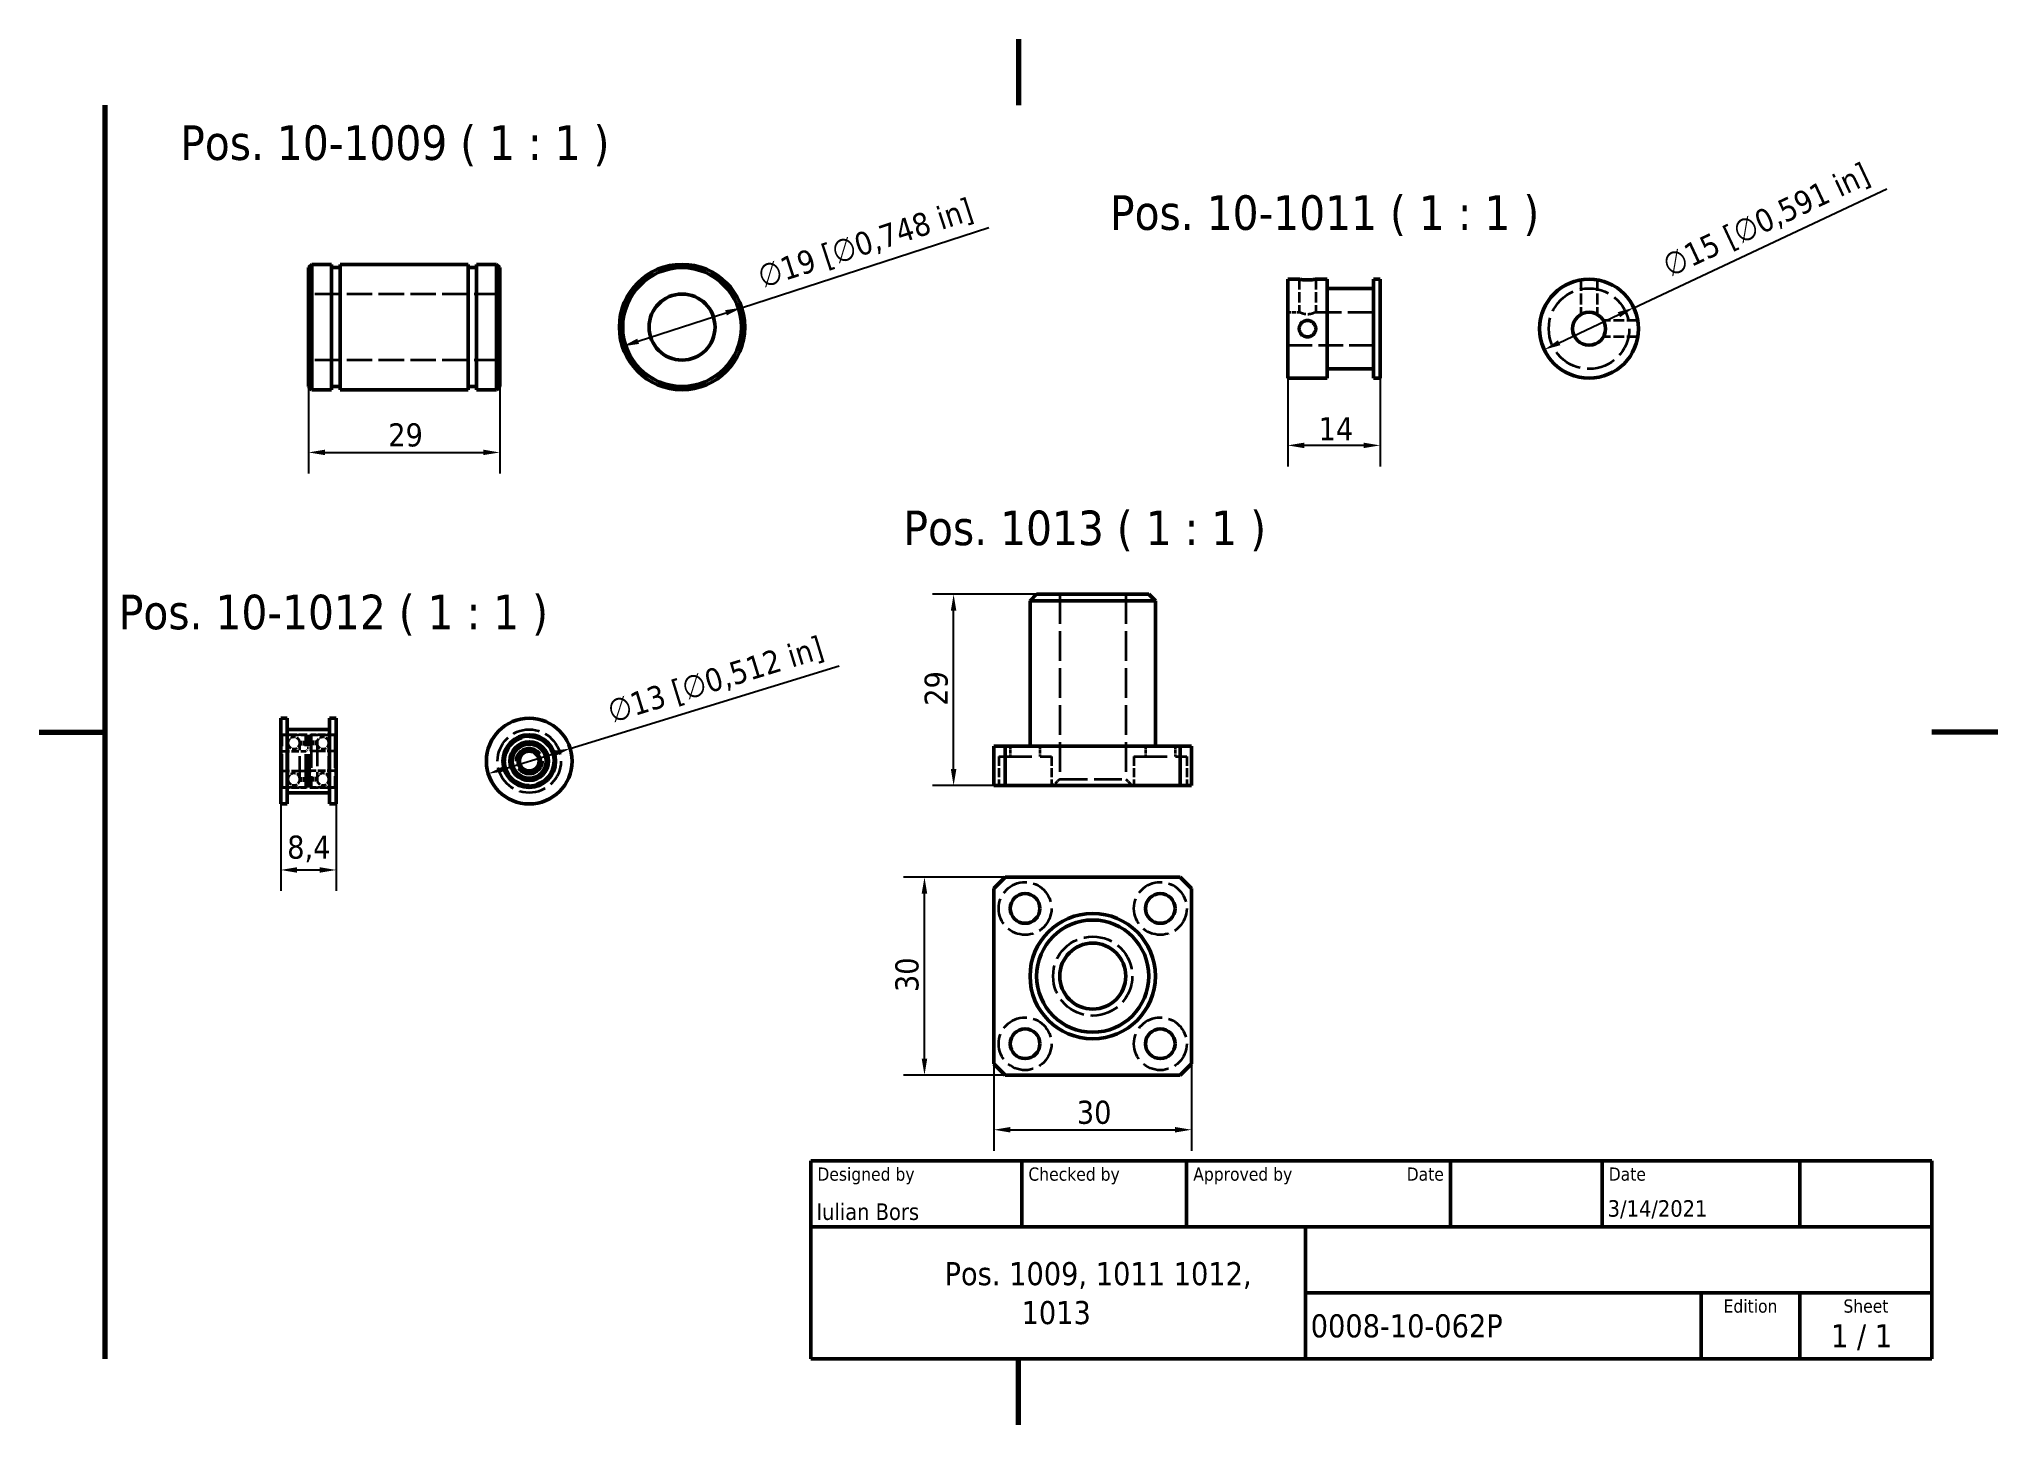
# Model space of a CAD drawing. Header units: millimetres. Extents: x 0 to 297, y 0 to 210.
import ezdxf
from ezdxf.enums import TextEntityAlignment as Align

# ---------------------------------------------------------------- set-up
doc = ezdxf.new("R2010")
doc.units = ezdxf.units.MM
doc.linetypes.add('DASHED', pattern=[0.2068, 0.1655, -0.0413])
for name, color, linetype, lineweight in [('Border (ISO)', 7, 'Continuous', 70), ('Dimension (ISO)', 7, 'Continuous', 25), ('Hidden (ISO)', 7, 'DASHED', 35), ('Symbol (ISO)', 7, 'Continuous', 25), ('Title (ISO)', 7, 'Continuous', 50), ('Visible (ISO)', 7, 'Continuous', 50)]:
    doc.layers.add(name, color=color, linetype=linetype, lineweight=lineweight)
doc.styles.add('Note Text (ISO)', font='tahoma.ttf')
doc.styles.add('Text Style39', font='tahoma.ttf')
doc.styles.add('Text Style41', font='tahoma.ttf')
doc.styles.add('Text Style42', font='tahoma.ttf')
doc.dimstyles.new('Default - Method 1b (ISO)', dxfattribs={"dimtxt": 3.5, "dimasz": 2.5, "dimexe": 3.175, "dimexo": 0, "dimgap": 0.762, "dimtad": 1, "dimtoh": 1, "dimrnd": 1e-08, "dimtxsty": 'Note Text (ISO)', "dimcen": 0.09, "dimdle": 10, "dimclrd": 256, "dimclre": 256, "dimclrt": 256, "dimazin": 2, "dimtfac": 1, "dimtmove": 0, "dimatfit": 3, "dimfxl": 0, "dimtolj": 1, "dimlwd": -1, "dimlwe": -1, "dimarcsym": 0})
doc.dimstyles.new('Default - mm [in] (ISO)', dxfattribs={"dimtxt": 3.5, "dimasz": 2.5, "dimexe": 3.175, "dimexo": 0, "dimgap": 0.762, "dimtad": 1, "dimdec": 3, "dimrnd": 1e-08, "dimtxsty": 'Note Text (ISO)', "dimcen": 0.09, "dimdle": 10, "dimclrd": 256, "dimclre": 256, "dimclrt": 256, "dimaunit": 1, "dimadec": 3, "dimazin": 2, "dimtfac": 1, "dimtmove": 0, "dimatfit": 3, "dimfxl": 0, "dimtolj": 1, "dimlwd": -1, "dimlwe": -1, "dimarcsym": 0})

# ---------------------------------------------------------------- blocks, each defined once
blk = doc.blocks.new('Borders Default Border')
at = {"layer": 'Border (ISO)', "flags": 128}
for points in [[(148.5, 210), (148.5, 200)], [(10, 10), (10, 200)], [(0, 105), (10, 105)], [(297, 105), (287, 105)], [(148.5, 0), (148.5, 10)]]:
    blk.add_lwpolyline(points, dxfattribs=at)
blk = doc.blocks.new('Title Blocks I.A.B')
at = {"layer": 'Title (ISO)'}
for p, q in [((270.07, 130), (100.07, 130)), ((100.07, 130), (100.07, 100)), ((132.07, 120), (132.07, 130)), ((157.07, 120), (157.07, 130)), ((197.07, 120), (197.07, 130)), ((220.07, 120), (220.07, 130)), ((250.07, 120), (250.07, 130)), ((270.07, 100), (270.07, 130)), ((100.07, 120), (270.07, 120)), ((175.07, 120), (175.07, 100)), ((270.07, 110), (175.07, 110)), ((235.07, 100), (235.07, 110)), ((250.07, 100), (250.07, 110)), ((100.07, 100), (270.07, 100))]:
    blk.add_line(p, q, dxfattribs=at)
at = {"layer": 'Title (ISO)', "style": 'Text Style41'}
for s, p in [('Designed by', (101.07, 129)), ('Checked by', (133.07, 129)), ('Approved by', (158.07, 129)), ('Date', (221.07, 129))]:
    blk.add_text(s, height=2, dxfattribs=at).set_placement(p, align=Align.TOP_LEFT)
blk.add_text('Date', height=2, dxfattribs=at).set_placement((196.07, 129), align=Align.TOP_RIGHT)
for s, p in [('Edition', (242.57, 109)), ('Sheet', (260.07, 109))]:
    blk.add_text(s, height=2, dxfattribs=at).set_placement(p, align=Align.TOP_CENTER)
at = {"layer": 'Title (ISO)', "style": 'Note Text (ISO)'}
blk.add_text('1 / 1 ', height=3.5, dxfattribs=at).set_placement((260.07, 103.5), align=Align.MIDDLE_CENTER)
at = {"layer": 'Title (ISO)'}
for tag, p, height, style in [('AUTHOR_001', (100.92, 121.05), 2.5, 'Text Style39'), ('CREATION_DATE_001', (220.91, 121.54), 2.5, 'Text Style39'), ('COMPANY_001', (104.61, 111.16), 3.5, 'Note Text (ISO)'), ('COMPANY_002', (132.03, 105.26), 3.5, 'Note Text (ISO)'), ('PART_NUMBER_001', (175.88, 103.25), 3.5, 'Note Text (ISO)')]:
    blk.add_attdef(tag, p, '', height=height, dxfattribs=dict(at, style=style))
at = {"layer": 'Title (ISO)', "style": 'Text Style39'}
for tag, p in [('CHECKED_BY', (133.07, 121)), ('ENG_APPROVED_BY', (158.07, 121))]:
    blk.add_attdef(tag, text='', height=2.5, dxfattribs=at).set_placement(p, align=Align.BOTTOM_LEFT)
blk.add_attdef('ENG_APPROVAL_DATE', text='', height=2.5, dxfattribs=at).set_placement((196.07, 121), align=Align.BOTTOM_RIGHT)
at = {"layer": 'Title (ISO)', "style": 'Note Text (ISO)'}
for tag, p in [('TITLE', (222.57, 115)), ('REVISION_NUMBER', (242.57, 103.5))]:
    blk.add_attdef(tag, text='', height=3.5, dxfattribs=at).set_placement(p, align=Align.MIDDLE_CENTER)
blk = doc.blocks.new('*D6')
at = {"layer": 'Defpoints', "color": 0}
for p in [(40.83, 157.37), (69.83, 157.37), (69.83, 147.37)]:
    blk.add_point(p, dxfattribs=at)
at = {"layer": 'Dimension (ISO)'}
for p, q in [((40.83, 157.37), (40.83, 144.2)), ((69.83, 157.37), (69.83, 144.2)), ((43.33, 147.37), (67.33, 147.37))]:
    blk.add_line(p, q, dxfattribs=at)
for points in [[(43.33, 147.79), (43.33, 146.96), (40.83, 147.37)], [(67.33, 147.79), (67.33, 146.96), (69.83, 147.37)]]:
    blk.add_solid(points, dxfattribs=at)
at = {"layer": 'Dimension (ISO)', "insert": (52.93, 151.78), "char_height": 3.5, "attachment_point": 1, "style": 'Note Text (ISO)'}
blk.add_mtext('\\A1;29', dxfattribs=at)
blk = doc.blocks.new('*D7')
at = {"layer": 'Defpoints', "color": 0}
for p in [(106.51, 169.31), (88.44, 163.44)]:
    blk.add_point(p, dxfattribs=at)
at = {"layer": 'Dimension (ISO)'}
for p, q in [((106.51, 169.31), (144, 181.48)), ((90.82, 164.21), (104.14, 168.54))]:
    blk.add_line(p, q, dxfattribs=at)
for points in [[(104.01, 168.93), (104.27, 168.14), (106.51, 169.31)], [(90.69, 164.61), (90.95, 163.82), (88.44, 163.44)]]:
    blk.add_solid(points, dxfattribs=at)
at = {"layer": 'Dimension (ISO)', "insert": (108.6, 175.6), "char_height": 3.5, "attachment_point": 1, "rotation": 17.9897, "style": 'Note Text (ISO)'}
blk.add_mtext('\\A1;∅19 [∅0,748 in]', dxfattribs=at)
blk = doc.blocks.new('*D8')
at = {"layer": 'Defpoints', "color": 0}
for p in [(189.32, 158.63), (203.32, 158.63), (189.32, 148.44)]:
    blk.add_point(p, dxfattribs=at)
at = {"layer": 'Dimension (ISO)'}
for p, q in [((189.32, 158.63), (189.32, 145.26)), ((203.32, 158.63), (203.32, 145.26)), ((200.82, 148.44), (191.82, 148.44))]:
    blk.add_line(p, q, dxfattribs=at)
for points in [[(191.82, 148.85), (191.82, 148.02), (189.32, 148.44)], [(200.82, 148.85), (200.82, 148.02), (203.32, 148.44)]]:
    blk.add_solid(points, dxfattribs=at)
at = {"layer": 'Dimension (ISO)', "insert": (194.01, 152.71), "char_height": 3.5, "attachment_point": 1, "style": 'Note Text (ISO)'}
blk.add_mtext('\\A1;14', dxfattribs=at)
blk = doc.blocks.new('*D9')
at = {"layer": 'Defpoints', "color": 0}
for p in [(241.8, 169.31), (228.22, 162.94)]:
    blk.add_point(p, dxfattribs=at)
at = {"layer": 'Dimension (ISO)'}
for p, q in [((241.8, 169.31), (280.15, 187.31)), ((230.49, 164), (239.54, 168.25))]:
    blk.add_line(p, q, dxfattribs=at)
for points in [[(239.36, 168.63), (239.72, 167.87), (241.8, 169.31)], [(230.31, 164.38), (230.66, 163.62), (228.22, 162.94)]]:
    blk.add_solid(points, dxfattribs=at)
at = {"layer": 'Dimension (ISO)', "insert": (245.76, 177.07), "char_height": 3.5, "attachment_point": 1, "rotation": 25.1418, "style": 'Note Text (ISO)'}
blk.add_mtext('\\A1;∅15 [∅0,591 in]', dxfattribs=at)
blk = doc.blocks.new('*D10')
at = {"layer": 'Defpoints', "color": 0}
for p in [(36.62, 94.09), (45.02, 94.09), (45.02, 84.09)]:
    blk.add_point(p, dxfattribs=at)
at = {"layer": 'Dimension (ISO)'}
for p, q in [((36.62, 94.09), (36.62, 80.91)), ((45.02, 94.09), (45.02, 80.91)), ((39.12, 84.09), (42.52, 84.09))]:
    blk.add_line(p, q, dxfattribs=at)
for points in [[(39.12, 84.51), (39.12, 83.67), (36.62, 84.09)], [(42.52, 84.51), (42.52, 83.67), (45.02, 84.09)]]:
    blk.add_solid(points, dxfattribs=at)
at = {"layer": 'Dimension (ISO)', "insert": (37.61, 89.3), "char_height": 3.5, "attachment_point": 1, "style": 'Note Text (ISO)'}
blk.add_mtext('\\A1;8,4', dxfattribs=at)
blk = doc.blocks.new('*D11')
at = {"layer": 'Defpoints', "color": 0}
for p in [(80.52, 102.5), (68.1, 98.68)]:
    blk.add_point(p, dxfattribs=at)
at = {"layer": 'Dimension (ISO)'}
for p, q in [((80.52, 102.5), (121.32, 115.03)), ((70.49, 99.42), (78.13, 101.76))]:
    blk.add_line(p, q, dxfattribs=at)
for points in [[(78.01, 102.16), (78.26, 101.37), (80.52, 102.5)], [(70.36, 99.81), (70.61, 99.02), (68.1, 98.68)]]:
    blk.add_solid(points, dxfattribs=at)
at = {"layer": 'Dimension (ISO)', "insert": (85.83, 109.71), "char_height": 3.5, "attachment_point": 1, "rotation": 17.075, "style": 'Note Text (ISO)'}
blk.add_mtext('\\A1;∅13 [∅0,512 in]', dxfattribs=at)
blk = doc.blocks.new('*D12')
at = {"layer": 'Defpoints', "color": 0}
for p in [(138.66, 125.87), (151.25, 125.87), (146.47, 96.87)]:
    blk.add_point(p, dxfattribs=at)
at = {"layer": 'Dimension (ISO)'}
for p, q in [((151.25, 125.87), (135.48, 125.87)), ((138.66, 99.37), (138.66, 123.37)), ((146.47, 96.87), (135.48, 96.87))]:
    blk.add_line(p, q, dxfattribs=at)
for points in [[(138.24, 123.37), (139.08, 123.37), (138.66, 125.87)], [(138.24, 99.37), (139.08, 99.37), (138.66, 96.87)]]:
    blk.add_solid(points, dxfattribs=at)
at = {"layer": 'Dimension (ISO)', "insert": (134.26, 108.97), "char_height": 3.5, "attachment_point": 1, "rotation": 90, "style": 'Note Text (ISO)'}
blk.add_mtext('\\A1;29', dxfattribs=at)
blk = doc.blocks.new('*D13')
at = {"layer": 'Defpoints', "color": 0}
for p in [(144.75, 54.72), (174.75, 54.72), (174.75, 44.72)]:
    blk.add_point(p, dxfattribs=at)
at = {"layer": 'Dimension (ISO)'}
for p, q in [((144.75, 54.72), (144.75, 41.54)), ((174.75, 54.72), (174.75, 41.54)), ((147.25, 44.72), (172.25, 44.72))]:
    blk.add_line(p, q, dxfattribs=at)
for points in [[(147.25, 45.13), (147.25, 44.3), (144.75, 44.72)], [(172.25, 45.13), (172.25, 44.3), (174.75, 44.72)]]:
    blk.add_solid(points, dxfattribs=at)
at = {"layer": 'Dimension (ISO)', "insert": (157.34, 49.12), "char_height": 3.5, "attachment_point": 1, "style": 'Note Text (ISO)'}
blk.add_mtext('\\A1;30', dxfattribs=at)
blk = doc.blocks.new('*D14')
at = {"layer": 'Defpoints', "color": 0}
for p in [(134.24, 83), (146.47, 83), (146.47, 53)]:
    blk.add_point(p, dxfattribs=at)
at = {"layer": 'Dimension (ISO)'}
for p, q in [((146.47, 83), (131.07, 83)), ((134.24, 55.5), (134.24, 80.5)), ((146.47, 53), (131.07, 53))]:
    blk.add_line(p, q, dxfattribs=at)
for points in [[(133.82, 80.5), (134.66, 80.5), (134.24, 83)], [(133.82, 55.5), (134.66, 55.5), (134.24, 53)]]:
    blk.add_solid(points, dxfattribs=at)
at = {"layer": 'Dimension (ISO)', "insert": (129.83, 65.58), "char_height": 3.5, "attachment_point": 1, "rotation": 90, "style": 'Note Text (ISO)'}
blk.add_mtext('\\A1;30', dxfattribs=at)

msp = doc.modelspace()

# ---------------------------------------------------------------- linework, layer by layer
at = {"layer": 'Hidden (ISO)', "ltscale": 9.518778}
for p, q in [((191.0669, 173.6261), (191.0669, 168.6261)), ((193.5669, 173.6261), (193.5669, 168.6261))]:
    msp.add_line(p, q, dxfattribs=at)
at = {"layer": 'Hidden (ISO)', "ltscale": 9.956716}
for p, q in [((233.7634, 173.5212), (233.7634, 168.2912)), ((236.2634, 173.5212), (236.2634, 168.2912)), ((242.4085, 167.3761), (237.1785, 167.3761)), ((242.4085, 164.8761), (237.1785, 164.8761))]:
    msp.add_line(p, q, dxfattribs=at)
at = {"layer": 'Hidden (ISO)', "ltscale": 23.372019}
for p, q in [((69.831, 171.3732), (40.831, 171.3732)), ((69.831, 161.3732), (40.831, 161.3732))]:
    msp.add_line(p, q, dxfattribs=at)
at = {"layer": 'Hidden (ISO)', "ltscale": 3.331507}
msp.add_line((189.3169, 168.6261), (191.0669, 168.6261), dxfattribs=at)
at = {"layer": 'Hidden (ISO)', "ltscale": 23.573502}
msp.add_line((193.5669, 168.6261), (203.3169, 168.6261), dxfattribs=at)
at = {"layer": 'Hidden (ISO)', "ltscale": 22.566086}
msp.add_line((189.3169, 163.6261), (203.3169, 163.6261), dxfattribs=at)
at = {"layer": 'Hidden (ISO)', "ltscale": 27.079304}
for p, q in [((154.7528, 125.8695), (154.7528, 97.8695)), ((164.7528, 125.8695), (164.7528, 97.8695))]:
    msp.add_line(p, q, dxfattribs=at)
at = {"layer": 'Hidden (ISO)', "ltscale": 7.615002}
for p, q in [((40.6229, 104.5895), (36.6229, 104.5895)), ((41.0229, 104.5895), (45.0229, 104.5895)), ((40.6229, 96.5895), (36.6229, 96.5895)), ((41.0229, 96.5895), (45.0229, 96.5895))]:
    msp.add_line(p, q, dxfattribs=at)
at = {"layer": 'Hidden (ISO)', "ltscale": 0.538369}
for p, q in [((36.6229, 104.3895), (36.8229, 104.5895)), ((40.6229, 104.3895), (40.4229, 104.5895)), ((41.0229, 104.3895), (41.2229, 104.5895)), ((45.0229, 104.3895), (44.8229, 104.5895)), ((36.8229, 102.0895), (36.6229, 102.2895)), ((40.4229, 102.0895), (40.6229, 102.2895)), ((41.2229, 102.0895), (41.0229, 102.2895)), ((44.8229, 102.0895), (45.0229, 102.2895)), ((36.8229, 99.0895), (36.6229, 98.8895)), ((40.4229, 99.0895), (40.6229, 98.8895)), ((41.2229, 99.0895), (41.0229, 98.8895)), ((44.8229, 99.0895), (45.0229, 98.8895)), ((36.6229, 96.7895), (36.8229, 96.5895)), ((40.6229, 96.7895), (40.4229, 96.5895)), ((41.0229, 96.7895), (41.2229, 96.5895)), ((45.0229, 96.7895), (44.8229, 96.5895))]:
    msp.add_line(p, q, dxfattribs=at)
at = {"layer": 'Hidden (ISO)', "ltscale": 30.382908}
for p, q in [((36.8229, 96.5895), (36.8229, 104.5895)), ((40.4229, 96.5895), (40.4229, 104.5895)), ((40.6229, 96.5895), (40.6229, 104.5895)), ((41.0229, 96.5895), (41.0229, 104.5895)), ((41.2229, 104.5895), (41.2229, 96.5895)), ((44.8229, 104.5895), (44.8229, 96.5895)), ((145.4998, 101.2695), (153.4998, 101.2695)), ((166.0059, 101.2695), (174.0059, 101.2695))]:
    msp.add_line(p, q, dxfattribs=at)
at = {"layer": 'Hidden (ISO)', "ltscale": 6.853492}
for p, q in [((36.8229, 104.5895), (40.4229, 104.5895)), ((44.8229, 104.5895), (41.2229, 104.5895)), ((36.8229, 102.0895), (40.4229, 102.0895)), ((44.8229, 102.0895), (41.2229, 102.0895)), ((36.8229, 99.0895), (40.4229, 99.0895)), ((44.8229, 99.0895), (41.2229, 99.0895)), ((36.8229, 96.5895), (40.4229, 96.5895)), ((44.8229, 96.5895), (41.2229, 96.5895))]:
    msp.add_line(p, q, dxfattribs=at)
at = {"layer": 'Hidden (ISO)', "ltscale": 0.190278}
for p, q in [((36.6229, 103.5153), (36.7229, 103.5153)), ((36.6229, 103.1637), (36.7229, 103.1637)), ((45.0229, 103.5153), (44.9229, 103.5153)), ((45.0229, 103.1637), (44.9229, 103.1637)), ((36.6229, 98.0153), (36.7229, 98.0153)), ((45.0229, 98.0153), (44.9229, 98.0153)), ((36.6229, 97.6637), (36.7229, 97.6637)), ((45.0229, 97.6637), (44.9229, 97.6637))]:
    msp.add_line(p, q, dxfattribs=at)
at = {"layer": 'Hidden (ISO)', "ltscale": 22.223761}
for p, q in [((36.7229, 97.6637), (36.7229, 103.5153)), ((37.7168, 103.5153), (37.7168, 97.6637)), ((37.734, 97.6637), (37.734, 103.5153)), ((39.5118, 97.6637), (39.5118, 103.5153)), ((42.134, 103.5153), (42.134, 97.6637)), ((43.9118, 103.5153), (43.9118, 97.6637)), ((43.929, 97.6637), (43.929, 103.5153)), ((44.9229, 103.5153), (44.9229, 97.6637))]:
    msp.add_line(p, q, dxfattribs=at)
at = {"layer": 'Hidden (ISO)', "ltscale": 0.032688}
for p, q in [((37.7168, 103.5153), (37.734, 103.5153)), ((37.7168, 103.1637), (37.734, 103.1637)), ((43.929, 103.5153), (43.9118, 103.5153)), ((43.929, 103.1637), (43.9118, 103.1637)), ((37.7168, 98.0153), (37.734, 98.0153)), ((43.929, 98.0153), (43.9118, 98.0153)), ((37.7168, 97.6637), (37.734, 97.6637)), ((43.929, 97.6637), (43.9118, 97.6637))]:
    msp.add_line(p, q, dxfattribs=at)
at = {"layer": 'Hidden (ISO)', "ltscale": 2.115206}
for p, q in [((39.5118, 103.5153), (40.6229, 103.5153)), ((39.5118, 103.1637), (40.6229, 103.1637)), ((42.134, 103.5153), (41.0229, 103.5153)), ((42.134, 103.1637), (41.0229, 103.1637)), ((39.5118, 98.0153), (40.6229, 98.0153)), ((42.134, 98.0153), (41.0229, 98.0153)), ((39.5118, 97.6637), (40.6229, 97.6637)), ((42.134, 97.6637), (41.0229, 97.6637))]:
    msp.add_line(p, q, dxfattribs=at)
at = {"layer": 'Hidden (ISO)', "ltscale": 0.76141}
for p, q in [((40.6229, 102.5895), (41.0229, 102.5895)), ((40.6229, 98.5895), (41.0229, 98.5895))]:
    msp.add_line(p, q, dxfattribs=at)
at = {"layer": 'Hidden (ISO)', "ltscale": 8.376513}
for p, q in [((145.4998, 101.2695), (145.4998, 96.8695)), ((153.4998, 101.2695), (153.4998, 96.8695)), ((166.0059, 101.2695), (166.0059, 96.8695)), ((174.0059, 101.2695), (174.0059, 96.8695))]:
    msp.add_line(p, q, dxfattribs=at)
at = {"layer": 'Hidden (ISO)', "ltscale": 3.045941}
for p, q in [((147.2498, 102.8695), (147.2498, 101.2695)), ((151.7498, 102.8695), (151.7498, 101.2695)), ((167.7559, 102.8695), (167.7559, 101.2695)), ((172.2559, 102.8695), (172.2559, 101.2695))]:
    msp.add_line(p, q, dxfattribs=at)
at = {"layer": 'Hidden (ISO)', "ltscale": 2.692245}
for p, q in [((154.7528, 97.8695), (153.7528, 96.8695)), ((164.7528, 97.8695), (165.7528, 96.8695))]:
    msp.add_line(p, q, dxfattribs=at)
at = {"layer": 'Hidden (ISO)', "ltscale": 25.31909}
msp.add_line((154.7528, 97.8695), (164.7528, 97.8695), dxfattribs=at)
at = {"layer": 'Hidden (ISO)', "ltscale": 26.476534}
msp.add_circle((235.0134, 166.1261), 6.1, dxfattribs=at)
at = {"layer": 'Hidden (ISO)', "ltscale": 24.306326}
for centre, radius in [((74.3099, 100.5895), 4.8), ((149.4998, 78.2541), 4), ((170.0059, 78.2541), 4), ((149.4998, 57.748), 4), ((170.0059, 57.748), 4)]:
    msp.add_circle(centre, radius, dxfattribs=at)
at = {"layer": 'Hidden (ISO)', "ltscale": 27.770823}
msp.add_circle((74.3099, 100.5895), 3.6561, dxfattribs=at)
at = {"layer": 'Hidden (ISO)', "ltscale": 30.382908}
msp.add_circle((74.3099, 100.5895), 2, dxfattribs=at)
at = {"layer": 'Hidden (ISO)', "ltscale": 28.011351}
msp.add_circle((74.3099, 100.5895), 1.8439, dxfattribs=at)
at = {"layer": 'Hidden (ISO)', "ltscale": 26.042492}
msp.add_circle((159.7528, 68.0011), 6, dxfattribs=at)
at = {"layer": 'Hidden (ISO)', "ltscale": 4.745516}
for centre, start, end in [((38.6229, 103.3395), 11.1888, 168.8112), ((43.0229, 103.3395), 11.1888, 168.8112), ((38.6229, 103.3395), 191.1888, 348.8112), ((43.0229, 103.3395), 191.1888, 348.8112), ((38.6229, 97.8395), 11.1888, 168.8112), ((43.0229, 97.8395), 11.1888, 168.8112), ((38.6229, 97.8395), 191.1888, 348.8112), ((43.0229, 97.8395), 191.1888, 348.8112)]:
    msp.add_arc(centre, 0.9061, start, end, dxfattribs=at)
at = {"layer": 'Hidden (ISO)', "ltscale": 7.607196}
msp.add_open_spline([(193.5669, 168.6261), (193.5669, 168.6261), (193.5344, 168.6093), (193.4059, 168.5489), (193.31, 168.5059), (193.0912, 168.4232), (192.9526, 168.3776), (192.6458, 168.3109), (192.4773, 168.2912), (192.1565, 168.2912), (191.988, 168.3109), (191.6812, 168.3776), (191.5426, 168.4232), (191.3238, 168.5059), (191.2279, 168.5489), (191.0994, 168.6093), (191.0669, 168.6261), (191.0669, 168.6261)], degree=3, knots=[-0.576585828, -0.576585828, -0.576585828, -0.576585828, -0.52860259, -0.52860259, -0.480619352, -0.480619352, -0.432504952, -0.432504952, -0.384390552, -0.384390552, -0.336276152, -0.336276152, -0.288161752, -0.288161752, -0.240178514, -0.240178514, -0.192195276, -0.192195276, -0.192195276, -0.192195276], dxfattribs=at)
at = {"layer": 'Visible (ISO)'}
for p, q in [((40.831, 175.3732), (41.331, 175.8732)), ((40.831, 175.3732), (40.831, 157.3732)), ((41.331, 156.8732), (41.331, 175.8732)), ((41.331, 175.8732), (44.331, 175.8732)), ((44.331, 156.8732), (44.331, 175.8732)), ((44.331, 175.3732), (45.631, 175.3732)), ((45.631, 156.8732), (45.631, 175.8732)), ((45.631, 175.8732), (65.031, 175.8732)), ((65.031, 156.8732), (65.031, 175.8732)), ((65.031, 175.3732), (66.331, 175.3732)), ((66.331, 156.8732), (66.331, 175.8732)), ((66.331, 175.8732), (69.331, 175.8732)), ((69.331, 175.8732), (69.331, 156.8732)), ((69.831, 175.3732), (69.331, 175.8732)), ((69.831, 157.3732), (69.831, 175.3732)), ((189.3169, 158.6261), (189.3169, 173.6261)), ((189.3169, 173.6261), (191.0669, 173.6261)), ((193.5669, 173.6261), (195.3169, 173.6261)), ((195.3169, 158.6261), (195.3169, 173.6261)), ((202.3169, 158.6261), (202.3169, 173.6261)), ((202.3169, 173.6261), (203.3169, 173.6261)), ((203.3169, 158.6261), (203.3169, 173.6261)), ((195.3169, 172.2261), (202.3169, 172.2261)), ((189.3169, 158.6261), (195.3169, 158.6261)), ((195.3169, 160.0261), (202.3169, 160.0261)), ((202.3169, 158.6261), (203.3169, 158.6261)), ((40.831, 157.3732), (41.331, 156.8732)), ((41.331, 156.8732), (44.331, 156.8732)), ((44.331, 157.3732), (45.631, 157.3732)), ((45.631, 156.8732), (65.031, 156.8732)), ((65.031, 157.3732), (66.331, 157.3732)), ((66.331, 156.8732), (69.331, 156.8732)), ((69.831, 157.3732), (69.331, 156.8732)), ((151.2528, 125.8695), (150.2528, 124.8695)), ((150.2528, 124.8695), (169.2528, 124.8695)), ((150.2528, 102.8695), (150.2528, 124.8695)), ((168.2528, 125.8695), (151.2528, 125.8695)), ((168.2528, 125.8695), (169.2528, 124.8695)), ((169.2528, 102.8695), (169.2528, 124.8695)), ((36.6229, 94.0895), (36.6229, 107.0895)), ((36.6229, 107.0895), (37.6229, 107.0895)), ((37.6229, 94.0895), (37.6229, 107.0895)), ((44.0229, 94.0895), (44.0229, 107.0895)), ((45.0229, 107.0895), (44.0229, 107.0895)), ((45.0229, 94.0895), (45.0229, 107.0895)), ((44.0229, 105.3895), (37.6229, 105.3895)), ((144.7528, 102.8695), (144.7528, 96.8695)), ((146.4686, 102.8695), (144.7528, 102.8695)), ((173.0371, 102.8695), (146.4686, 102.8695)), ((146.4686, 102.8695), (146.4686, 96.8695)), ((173.0371, 102.8695), (173.0371, 96.8695)), ((174.7528, 102.8695), (173.0371, 102.8695)), ((174.7528, 102.8695), (174.7528, 96.8695)), ((44.0229, 95.7895), (37.6229, 95.7895)), ((144.7528, 96.8695), (146.4686, 96.8695)), ((173.0371, 96.8695), (146.4686, 96.8695)), ((173.0371, 96.8695), (174.7528, 96.8695)), ((36.6229, 94.0895), (37.6229, 94.0895)), ((45.0229, 94.0895), (44.0229, 94.0895)), ((144.7528, 81.2853), (146.4686, 83.0011)), ((144.7528, 54.7168), (144.7528, 81.2853)), ((146.4686, 83.0011), (173.0371, 83.0011)), ((173.0371, 83.0011), (174.7528, 81.2853)), ((174.7528, 81.2853), (174.7528, 54.7168)), ((146.4686, 53.0011), (144.7528, 54.7168)), ((174.7528, 54.7168), (173.0371, 53.0011)), ((173.0371, 53.0011), (146.4686, 53.0011))]:
    msp.add_line(p, q, dxfattribs=at)
for centre, radius in [((97.4789, 166.3732), 9.5), ((97.4789, 166.3732), 9), ((235.0134, 166.1261), 7.5), ((97.4789, 166.3732), 5), ((235.0134, 166.1261), 2.5), ((74.3099, 100.5895), 6.5), ((74.3099, 100.5895), 4), ((74.3099, 100.5895), 3.8), ((74.3099, 100.5895), 2.9258), ((74.3099, 100.5895), 2.5742), ((74.3099, 100.5895), 1.7), ((74.3099, 100.5895), 1.5), ((149.4998, 78.2541), 2.25), ((170.0059, 78.2541), 2.25), ((159.7528, 68.0011), 9.5), ((159.7528, 68.0011), 8.5), ((159.7528, 68.0011), 5), ((149.4998, 57.748), 2.25), ((170.0059, 57.748), 2.25)]:
    msp.add_circle(centre, radius, dxfattribs=at)
for points, knots in [([(191.0669, 173.6261), (191.0669, 173.6261), (191.0984, 173.6206), (191.2261, 173.601), (191.3222, 173.587), (191.5438, 173.5607), (191.6842, 173.5466), (191.9921, 173.5267), (192.1596, 173.5212), (192.4742, 173.5212), (192.6417, 173.5267), (192.9496, 173.5466), (193.09, 173.5607), (193.3116, 173.587), (193.4078, 173.601), (193.5354, 173.6206), (193.5669, 173.6261), (193.5669, 173.6261)], [0.943611463, 0.943611463, 0.943611463, 0.943611463, 0.990791406, 0.990791406, 1.037971349, 1.037971349, 1.085152553, 1.085152553, 1.132333756, 1.132333756, 1.179514959, 1.179514959, 1.226696162, 1.226696162, 1.273876106, 1.273876106, 1.321056049, 1.321056049, 1.321056049, 1.321056049]), ([(193.5669, 166.1261), (193.5669, 166.2834), (193.5354, 166.4509), (193.4078, 166.7588), (193.3116, 166.8992), (193.09, 167.1208), (192.9496, 167.217), (192.6417, 167.3446), (192.4742, 167.3761), (192.3169, 167.3761), (192.1596, 167.3761), (191.9921, 167.3446), (191.6842, 167.217), (191.5438, 167.1208), (191.3222, 166.8992), (191.2261, 166.7588), (191.0984, 166.4509), (191.0669, 166.2834), (191.0669, 165.9688), (191.0984, 165.8013), (191.2261, 165.4934), (191.3222, 165.353), (191.5438, 165.1314), (191.6842, 165.0352), (191.9921, 164.9076), (192.1596, 164.8761), (192.4742, 164.8761), (192.6417, 164.9076), (192.9496, 165.0352), (193.09, 165.1314), (193.3116, 165.353), (193.4078, 165.4934), (193.5354, 165.8013), (193.5669, 165.9688), (193.5669, 166.1261)], [0.566166878, 0.566166878, 0.566166878, 0.566166878, 0.613346821, 0.613346821, 0.660526764, 0.660526764, 0.707707967, 0.707707967, 0.754889171, 0.754889171, 0.754889171, 0.802070374, 0.802070374, 0.849251577, 0.849251577, 0.89643152, 0.89643152, 0.943611463, 0.943611463, 0.990791406, 0.990791406, 1.037971349, 1.037971349, 1.085152553, 1.085152553, 1.132333756, 1.132333756, 1.179514959, 1.179514959, 1.226696162, 1.226696162, 1.273876106, 1.273876106, 1.321056049, 1.321056049, 1.321056049, 1.321056049])]:
    msp.add_open_spline(points, degree=3, knots=knots, dxfattribs=at)

# ---------------------------------------------------------------- block references
msp.add_blockref('Borders Default Border', (0, 0))
msp.add_blockref('Title Blocks I.A.B', (16.9286, -90)).add_auto_attribs({'PART_NUMBER_001': '0008-10-062P', 'COMPANY_001': '            Pos. 1009, 1011 1012,', 'AUTHOR_001': 'Iulian Bors', 'CREATION_DATE_001': '3/14/2021', 'COMPANY_002': '1013'})

# ---------------------------------------------------------------- texts
at = {"layer": 'Symbol (ISO)', "char_height": 5.24, "attachment_point": 7, "style": 'Text Style42'}
for s, insert in [('Pos. 10-1009 ( 1 : 1 )', (21.3916, 190.7535)), ('Pos. 10-1011 ( 1 : 1 )', (162.3775, 180.158)), ('Pos. 1013 ( 1 : 1 )', (131.0534, 132.3695)), ('Pos. 10-1012 ( 1 : 1 )', (12.075, 119.6229))]:
    msp.add_mtext(s, dxfattribs=dict(at, insert=insert))

# ---------------------------------------------------------------- dimensions: what is measured, and where the dimension line sits
at = {"layer": 'Dimension (ISO)'}
for p1, p2, picture, middle in [((228.224, 162.9396), (241.8029, 169.3125), '*D9', (263.7404, 179.6084)), ((88.4433, 163.4392), (106.5144, 169.3073), '*D7', (126.7647, 175.883)), ((68.0964, 98.681), (80.5234, 102.4981), '*D11', (103.9915, 109.7066))]:
    dim = msp.add_diameter_dim_2p(p1=p1, p2=p2, dimstyle='Default - mm [in] (ISO)', override={"dimgap": 0.762, "dimdec": 3, "dimlfac": 1, "dimtol": 0, "dimlim": 0, "dimtp": 0, "dimtm": 0, "dimtdec": 2, "dimatfit": 2}, dxfattribs=at)
    dim.commit()
    dim.dimension.update_dxf_attribs({"geometry": picture, "text_midpoint": middle, "dimtype": 163})
for base, p1, p2, angle, picture, middle in [((189.3169, 148.4381), (203.3169, 158.6261), (189.3169, 158.6261), 180, '*D8', (196.3169, 148.4381)), ((138.6586, 125.8695), (146.4686, 96.8695), (151.2528, 125.8695), 90, '*D12', (138.6586, 111.3695)), ((45.0229, 84.0895), (36.6229, 94.0895), (45.0229, 94.0895), 180, '*D10', (40.8229, 84.0895)), ((134.2407, 83.0011), (146.4686, 53.0011), (146.4686, 83.0011), 270, '*D14', (134.2407, 68.0011))]:
    dim = msp.add_linear_dim(base=base, p1=p1, p2=p2, angle=angle, dimstyle='Default - Method 1b (ISO)', override={"dimgap": 0.762, "dimtoh": 0, "dimdec": 2, "dimtol": 0, "dimlim": 0, "dimtp": 0, "dimtm": 0, "dimtdec": 2, "dimtofl": 0, "dimatfit": 1}, dxfattribs=at)
    dim.commit()
    dim.dimension.update_dxf_attribs({"geometry": picture, "text_midpoint": middle, "dimtype": 160})
for base, p1, p2, picture, middle in [((69.831, 147.3732), (40.831, 157.3732), (69.831, 157.3732), '*D6', (55.331, 147.3732)), ((174.7528, 44.7168), (144.7528, 54.7168), (174.7528, 54.7168), '*D13', (159.7528, 44.7168))]:
    dim = msp.add_linear_dim(base=base, p1=p1, p2=p2, dimstyle='Default - Method 1b (ISO)', override={"dimgap": 0.762, "dimtoh": 0, "dimdec": 2, "dimtol": 0, "dimlim": 0, "dimtp": 0, "dimtm": 0, "dimtdec": 2, "dimtofl": 0, "dimatfit": 1}, dxfattribs=at)
    dim.commit()
    dim.dimension.update_dxf_attribs({"geometry": picture, "text_midpoint": middle, "dimtype": 160})

doc.saveas('drawing.dxf')
